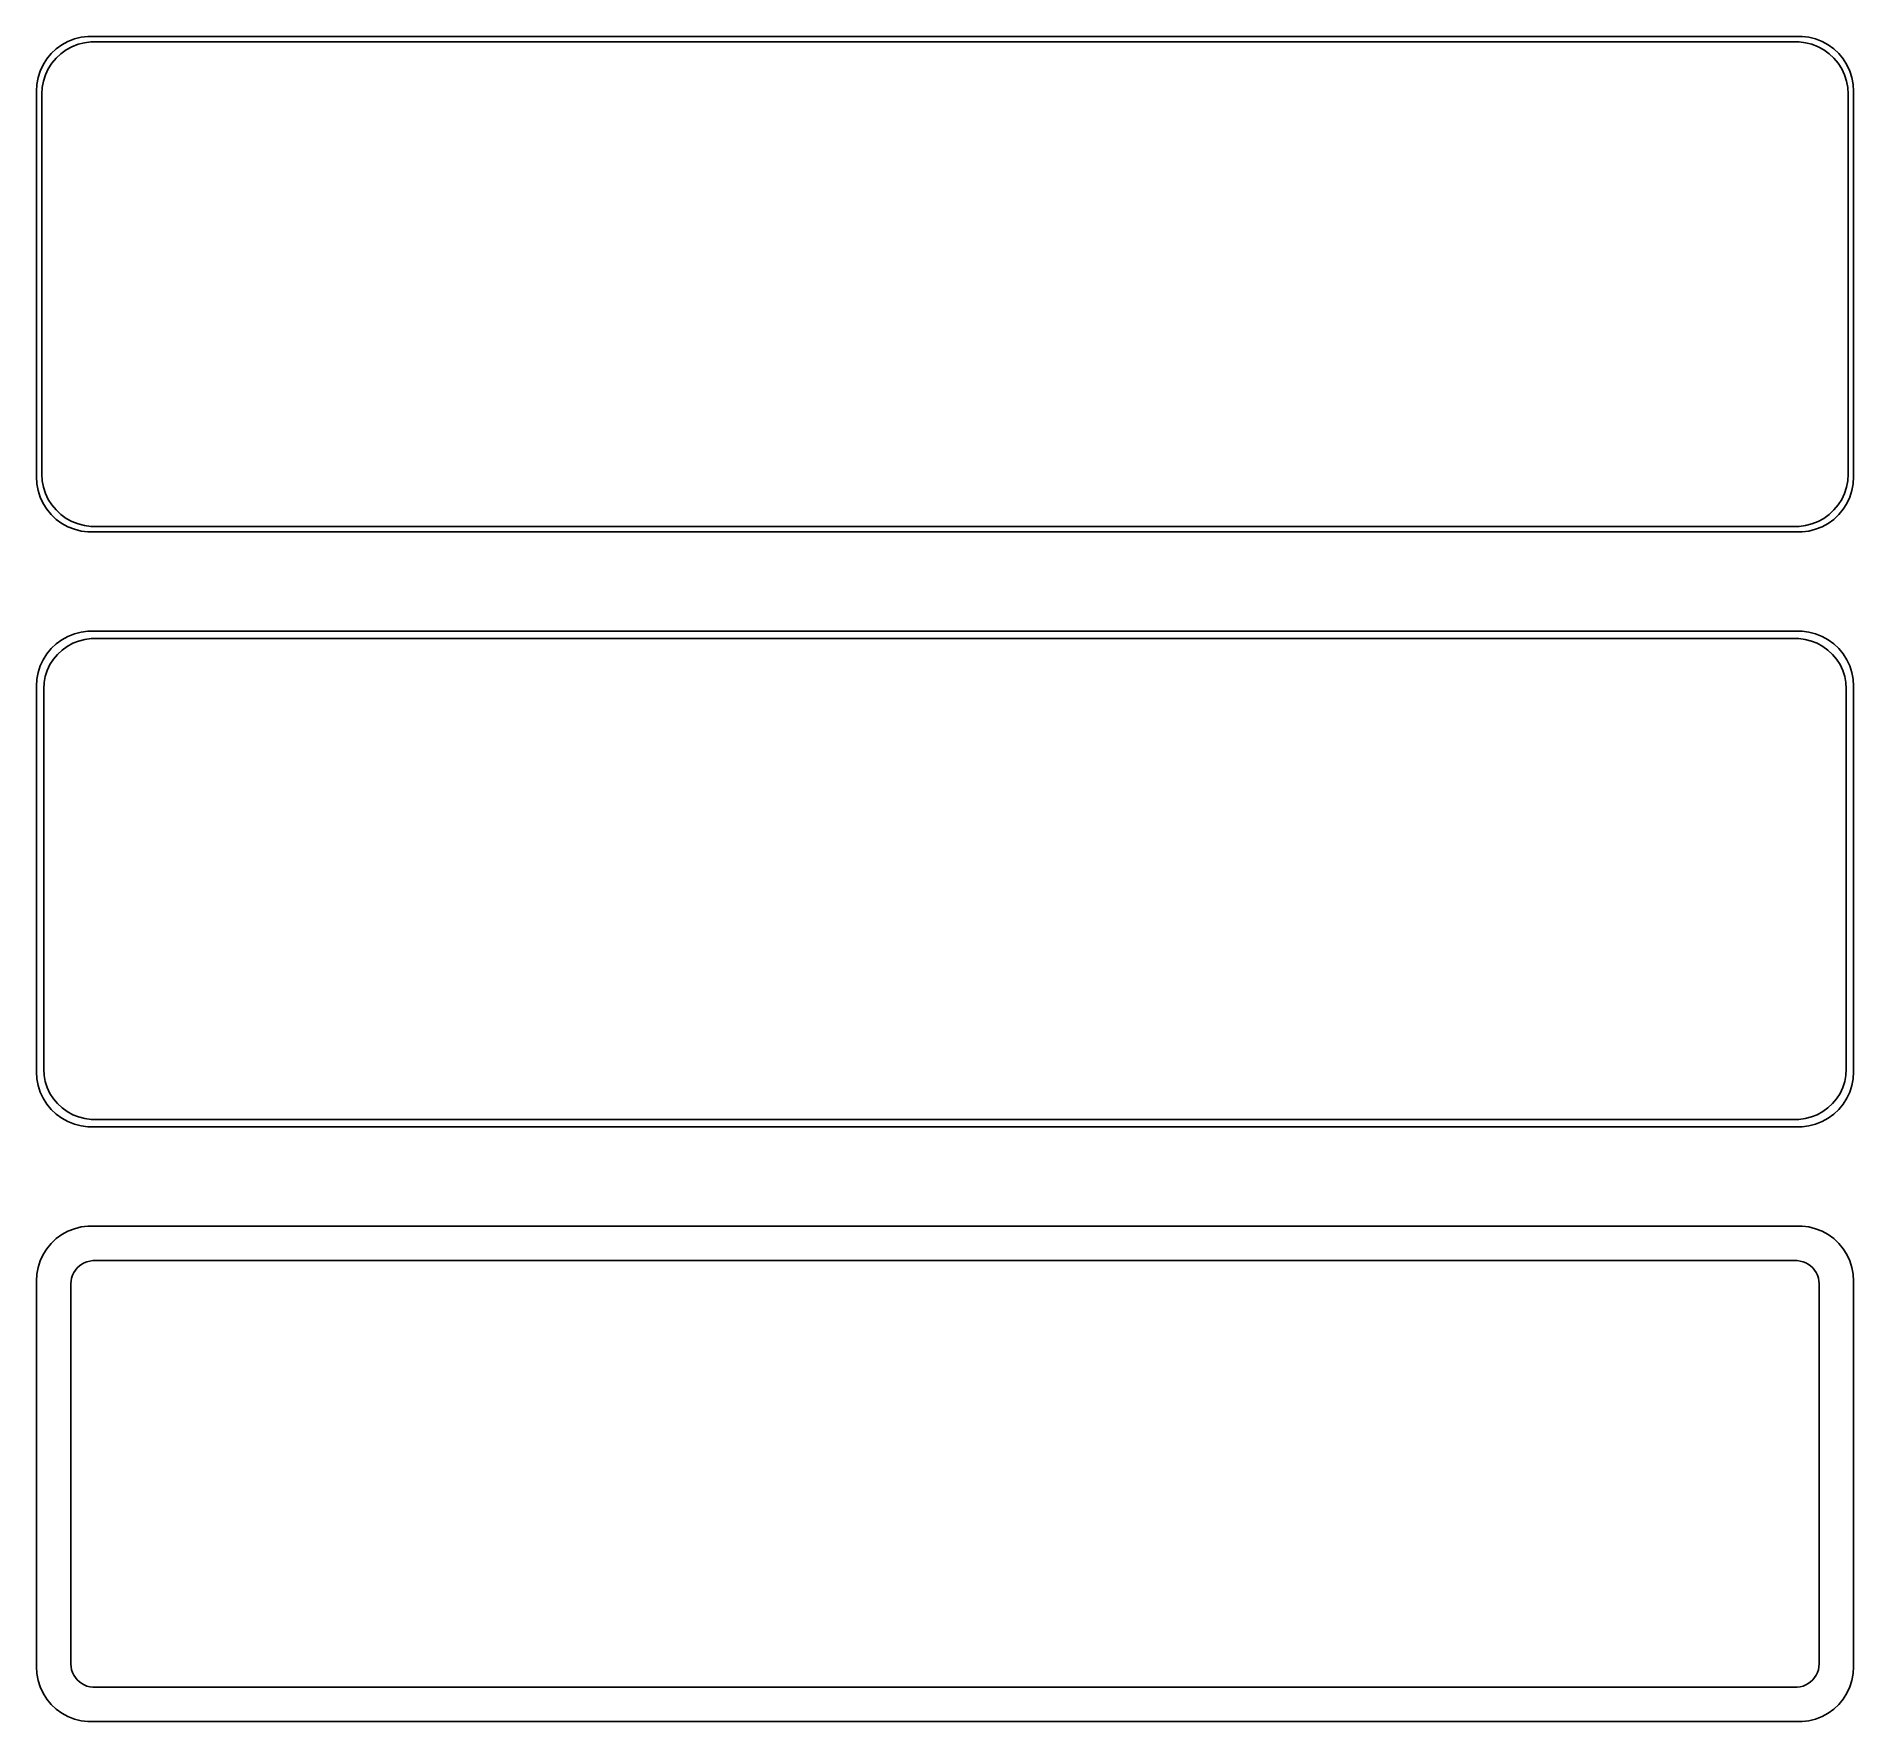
# Model space of a CAD drawing. Header units: metres. Extents: x -82 to 82, y 140 to 292.
import ezdxf

# ---------------------------------------------------------------- set-up
doc = ezdxf.new("R2010")
doc.units = ezdxf.units.M

msp = doc.modelspace()

# ---------------------------------------------------------------- linework, layer by layer
for p, q in [((-79.0451, 292.255), (-79.6289, 292.024)), ((-78.4369, 292.411), (-79.0451, 292.255)), ((-77.8139, 292.49), (-78.4369, 292.411)), ((77.8139, 292.49), (-77.8139, 292.49)), ((78.4369, 292.411), (77.8139, 292.49)), ((79.0451, 292.255), (78.4369, 292.411)), ((79.6289, 292.024), (79.0451, 292.255)), ((-81.5451, 290.439), (-81.8815, 289.909)), ((-81.1448, 290.923), (-81.5451, 290.439)), ((-80.6871, 291.353), (-81.1448, 290.923)), ((-81.0928, 290.042), (-80.7126, 290.502)), ((-80.7126, 290.502), (-80.2778, 290.91)), ((-80.1791, 291.722), (-80.6871, 291.353)), ((-80.2778, 290.91), (-79.7952, 291.261)), ((-79.6289, 292.024), (-80.1791, 291.722)), ((-79.7952, 291.261), (-79.2724, 291.548)), ((-79.2724, 291.548), (-78.7178, 291.768)), ((-78.7178, 291.768), (-78.1401, 291.916)), ((-78.1401, 291.916), (-77.5482, 291.991)), ((-77.5482, 291.991), (77.5482, 291.991)), ((77.5482, 291.991), (78.1401, 291.916)), ((78.1401, 291.916), (78.7178, 291.768)), ((78.7178, 291.768), (79.2724, 291.548)), ((79.2724, 291.548), (79.7952, 291.261)), ((80.1791, 291.722), (79.6289, 292.024)), ((79.7952, 291.261), (80.2778, 290.91)), ((80.6871, 291.353), (80.1791, 291.722)), ((80.2778, 290.91), (80.7126, 290.502)), ((81.1448, 290.923), (80.6871, 291.353)), ((80.7126, 290.502), (81.0928, 290.042)), ((81.5451, 290.439), (81.1448, 290.923)), ((81.8815, 289.909), (81.5451, 290.439)), ((-82.1489, 289.341), (-82.3429, 288.743)), ((-81.8815, 289.909), (-82.1489, 289.341)), ((-81.8508, 288.431), (-81.6664, 288.999)), ((-81.6664, 288.999), (-81.4125, 289.538)), ((-81.4125, 289.538), (-81.0928, 290.042)), ((81.0928, 290.042), (81.4125, 289.538)), ((81.4125, 289.538), (81.6664, 288.999)), ((81.6664, 288.999), (81.8508, 288.431)), ((82.1489, 289.341), (81.8815, 289.909)), ((82.3429, 288.743), (82.1489, 289.341)), ((-82.4606, 288.127), (-82.5, 287.5)), ((-82.5, 287.5), (-82.5, 252.5)), ((-82.3429, 288.743), (-82.4606, 288.127)), ((-82, 287.25), (-81.9625, 287.845)), ((-82, 252.75), (-82, 287.25)), ((-81.9625, 287.845), (-81.8508, 288.431)), ((81.8508, 288.431), (81.9625, 287.845)), ((81.9625, 287.845), (82, 287.25)), ((82, 287.25), (82, 252.75)), ((82.4606, 288.127), (82.3429, 288.743)), ((82.5, 287.5), (82.4606, 288.127)), ((82.5, 252.5), (82.5, 287.5)), ((-82.5, 252.5), (-82.4606, 251.873)), ((-81.9625, 252.155), (-82, 252.75)), ((82, 252.75), (81.9625, 252.155)), ((82.4606, 251.873), (82.5, 252.5)), ((-82.4606, 251.873), (-82.3429, 251.257)), ((-82.3429, 251.257), (-82.1489, 250.659)), ((-81.8508, 251.569), (-81.9625, 252.155)), ((-81.6664, 251.001), (-81.8508, 251.569)), ((-81.4125, 250.462), (-81.6664, 251.001)), ((81.6664, 251.001), (81.4125, 250.462)), ((81.8508, 251.569), (81.6664, 251.001)), ((81.9625, 252.155), (81.8508, 251.569)), ((82.1489, 250.659), (82.3429, 251.257)), ((82.3429, 251.257), (82.4606, 251.873)), ((-82.1489, 250.659), (-81.8815, 250.091)), ((-81.8815, 250.091), (-81.5451, 249.561)), ((-81.5451, 249.561), (-81.1448, 249.077)), ((-81.0928, 249.958), (-81.4125, 250.462)), ((-80.7126, 249.498), (-81.0928, 249.958)), ((-80.2778, 249.09), (-80.7126, 249.498)), ((80.7126, 249.498), (80.2778, 249.09)), ((81.0928, 249.958), (80.7126, 249.498)), ((81.4125, 250.462), (81.0928, 249.958)), ((81.1448, 249.077), (81.5451, 249.561)), ((81.5451, 249.561), (81.8815, 250.091)), ((81.8815, 250.091), (82.1489, 250.659)), ((-81.1448, 249.077), (-80.6871, 248.647)), ((-80.6871, 248.647), (-80.1791, 248.278)), ((-79.7952, 248.739), (-80.2778, 249.09)), ((-80.1791, 248.278), (-79.6289, 247.976)), ((-79.2724, 248.452), (-79.7952, 248.739)), ((-79.6289, 247.976), (-79.0451, 247.745)), ((-78.7178, 248.232), (-79.2724, 248.452)), ((-79.0451, 247.745), (-78.4369, 247.589)), ((-78.1401, 248.084), (-78.7178, 248.232)), ((-78.4369, 247.589), (-77.8139, 247.51)), ((-77.5482, 248.009), (-78.1401, 248.084)), ((-77.8139, 247.51), (77.8139, 247.51)), ((77.5482, 248.009), (-77.5482, 248.009)), ((78.1401, 248.084), (77.5482, 248.009)), ((77.8139, 247.51), (78.4369, 247.589)), ((78.7178, 248.232), (78.1401, 248.084)), ((78.4369, 247.589), (79.0451, 247.745)), ((79.2724, 248.452), (78.7178, 248.232)), ((79.0451, 247.745), (79.6289, 247.976)), ((79.7952, 248.739), (79.2724, 248.452)), ((79.6289, 247.976), (80.1791, 248.278)), ((80.2778, 249.09), (79.7952, 248.739)), ((80.1791, 248.278), (80.6871, 248.647)), ((80.6871, 248.647), (81.1448, 249.077)), ((-80.1791, 237.722), (-80.6871, 237.353)), ((-79.6289, 238.024), (-80.1791, 237.722)), ((-79.0451, 238.255), (-79.6289, 238.024)), ((-79.1994, 237.393), (-78.6648, 237.604)), ((-78.4369, 238.411), (-79.0451, 238.255)), ((-78.6648, 237.604), (-78.1079, 237.747)), ((-77.8139, 238.49), (-78.4369, 238.411)), ((-78.1079, 237.747), (-77.5375, 237.819)), ((77.8139, 238.49), (-77.8139, 238.49)), ((-77.5375, 237.819), (77.5375, 237.819)), ((77.5375, 237.819), (78.1079, 237.747)), ((78.4369, 238.411), (77.8139, 238.49)), ((78.1079, 237.747), (78.6648, 237.604)), ((79.0451, 238.255), (78.4369, 238.411)), ((78.6648, 237.604), (79.1994, 237.393)), ((79.6289, 238.024), (79.0451, 238.255)), ((80.1791, 237.722), (79.6289, 238.024)), ((80.6871, 237.353), (80.1791, 237.722)), ((-81.5451, 236.439), (-81.8815, 235.909)), ((-81.1448, 236.923), (-81.5451, 236.439)), ((-80.6871, 237.353), (-81.1448, 236.923)), ((-80.954, 235.941), (-80.5875, 236.384)), ((-80.5875, 236.384), (-80.1684, 236.778)), ((-80.1684, 236.778), (-79.7032, 237.116)), ((-79.7032, 237.116), (-79.1994, 237.393)), ((79.1994, 237.393), (79.7032, 237.116)), ((79.7032, 237.116), (80.1684, 236.778)), ((80.1684, 236.778), (80.5875, 236.384)), ((80.5875, 236.384), (80.954, 235.941)), ((81.1448, 236.923), (80.6871, 237.353)), ((81.5451, 236.439), (81.1448, 236.923)), ((81.8815, 235.909), (81.5451, 236.439)), ((-82.3429, 234.743), (-82.4606, 234.127)), ((-82.1489, 235.341), (-82.3429, 234.743)), ((-81.8815, 235.909), (-82.1489, 235.341)), ((-81.7923, 233.824), (-81.6846, 234.389)), ((-81.6846, 234.389), (-81.5069, 234.935)), ((-81.5069, 234.935), (-81.2621, 235.456)), ((-81.2621, 235.456), (-80.954, 235.941)), ((80.954, 235.941), (81.2621, 235.456)), ((81.2621, 235.456), (81.5069, 234.935)), ((81.5069, 234.935), (81.6846, 234.389)), ((81.6846, 234.389), (81.7923, 233.824)), ((82.1489, 235.341), (81.8815, 235.909)), ((82.3429, 234.743), (82.1489, 235.341)), ((82.4606, 234.127), (82.3429, 234.743)), ((-82.4606, 234.127), (-82.5, 233.5)), ((-82.5, 233.5), (-82.5, 198.5)), ((-81.8284, 233.25), (-81.7923, 233.824)), ((-81.8284, 198.75), (-81.8284, 233.25)), ((81.7923, 233.824), (81.8284, 233.25)), ((81.8284, 233.25), (81.8284, 198.75)), ((82.5, 233.5), (82.4606, 234.127)), ((82.5, 198.5), (82.5, 233.5)), ((-82.5, 198.5), (-82.4606, 197.873)), ((-81.7923, 198.176), (-81.8284, 198.75)), ((-81.6846, 197.611), (-81.7923, 198.176)), ((81.7923, 198.176), (81.6846, 197.611)), ((81.8284, 198.75), (81.7923, 198.176)), ((82.4606, 197.873), (82.5, 198.5)), ((-82.4606, 197.873), (-82.3429, 197.257)), ((-82.3429, 197.257), (-82.1489, 196.659)), ((-82.1489, 196.659), (-81.8815, 196.091)), ((-81.5069, 197.065), (-81.6846, 197.611)), ((-81.2621, 196.544), (-81.5069, 197.065)), ((-80.954, 196.059), (-81.2621, 196.544)), ((81.2621, 196.544), (80.954, 196.059)), ((81.5069, 197.065), (81.2621, 196.544)), ((81.6846, 197.611), (81.5069, 197.065)), ((81.8815, 196.091), (82.1489, 196.659)), ((82.1489, 196.659), (82.3429, 197.257)), ((82.3429, 197.257), (82.4606, 197.873)), ((-81.8815, 196.091), (-81.5451, 195.561)), ((-81.5451, 195.561), (-81.1448, 195.077)), ((-81.1448, 195.077), (-80.6871, 194.647)), ((-80.5875, 195.616), (-80.954, 196.059)), ((-80.1684, 195.222), (-80.5875, 195.616)), ((-79.7032, 194.884), (-80.1684, 195.222)), ((-79.1994, 194.607), (-79.7032, 194.884)), ((79.7032, 194.884), (79.1994, 194.607)), ((80.1684, 195.222), (79.7032, 194.884)), ((80.5875, 195.616), (80.1684, 195.222)), ((80.954, 196.059), (80.5875, 195.616)), ((80.6871, 194.647), (81.1448, 195.077)), ((81.1448, 195.077), (81.5451, 195.561)), ((81.5451, 195.561), (81.8815, 196.091)), ((-80.6871, 194.647), (-80.1791, 194.278)), ((-80.1791, 194.278), (-79.6289, 193.976)), ((-79.6289, 193.976), (-79.0451, 193.745)), ((-78.6648, 194.396), (-79.1994, 194.607)), ((-79.0451, 193.745), (-78.4369, 193.589)), ((-78.1079, 194.253), (-78.6648, 194.396)), ((-78.4369, 193.589), (-77.8139, 193.51)), ((-77.5375, 194.181), (-78.1079, 194.253)), ((-77.8139, 193.51), (77.8139, 193.51)), ((77.5375, 194.181), (-77.5375, 194.181)), ((78.1079, 194.253), (77.5375, 194.181)), ((77.8139, 193.51), (78.4369, 193.589)), ((78.6648, 194.396), (78.1079, 194.253)), ((78.4369, 193.589), (79.0451, 193.745)), ((79.1994, 194.607), (78.6648, 194.396)), ((79.0451, 193.745), (79.6289, 193.976)), ((79.6289, 193.976), (80.1791, 194.278)), ((80.1791, 194.278), (80.6871, 194.647)), ((-80.6871, 183.353), (-81.1448, 182.923)), ((-80.1791, 183.722), (-80.6871, 183.353)), ((-79.6289, 184.024), (-80.1791, 183.722)), ((-79.0451, 184.255), (-79.6289, 184.024)), ((-78.4369, 184.411), (-79.0451, 184.255)), ((-77.8139, 184.49), (-78.4369, 184.411)), ((77.8139, 184.49), (-77.8139, 184.49)), ((78.4369, 184.411), (77.8139, 184.49)), ((79.0451, 184.255), (78.4369, 184.411)), ((79.6289, 184.024), (79.0451, 184.255)), ((80.1791, 183.722), (79.6289, 184.024)), ((80.6871, 183.353), (80.1791, 183.722)), ((81.1448, 182.923), (80.6871, 183.353)), ((-81.8815, 181.909), (-82.1489, 181.341)), ((-81.5451, 182.439), (-81.8815, 181.909)), ((-81.1448, 182.923), (-81.5451, 182.439)), ((81.5451, 182.439), (81.1448, 182.923)), ((81.8815, 181.909), (81.5451, 182.439)), ((82.1489, 181.341), (81.8815, 181.909)), ((-82.4606, 180.127), (-82.5, 179.5)), ((-82.3429, 180.743), (-82.4606, 180.127)), ((-82.1489, 181.341), (-82.3429, 180.743)), ((-79.2934, 179.775), (-79.2115, 180.027)), ((-79.2115, 180.027), (-79.0987, 180.266)), ((-79.0987, 180.266), (-78.9567, 180.49)), ((-78.9567, 180.49), (-78.7879, 180.694)), ((-78.7879, 180.694), (-78.5947, 180.875)), ((-78.5947, 180.875), (-78.3804, 181.031)), ((-78.3804, 181.031), (-78.1482, 181.159)), ((-78.1482, 181.159), (-77.9019, 181.256)), ((-77.9019, 181.256), (-77.6453, 181.322)), ((-77.6453, 181.322), (-77.3825, 181.355)), ((-77.3825, 181.355), (77.3825, 181.355)), ((77.3825, 181.355), (77.6453, 181.322)), ((77.6453, 181.322), (77.9019, 181.256)), ((77.9019, 181.256), (78.1482, 181.159)), ((78.1482, 181.159), (78.3804, 181.031)), ((78.3804, 181.031), (78.5947, 180.875)), ((78.5947, 180.875), (78.7879, 180.694)), ((78.7879, 180.694), (78.9567, 180.49)), ((78.9567, 180.49), (79.0987, 180.266)), ((79.0987, 180.266), (79.2115, 180.027)), ((79.2115, 180.027), (79.2934, 179.775)), ((82.3429, 180.743), (82.1489, 181.341)), ((82.4606, 180.127), (82.3429, 180.743)), ((82.5, 179.5), (82.4606, 180.127)), ((-82.5, 179.5), (-82.5, 144.5)), ((-79.3596, 179.25), (-79.343, 179.514)), ((-79.3596, 144.75), (-79.3596, 179.25)), ((-79.343, 179.514), (-79.2934, 179.775)), ((79.2934, 179.775), (79.343, 179.514)), ((79.343, 179.514), (79.3596, 179.25)), ((79.3596, 179.25), (79.3596, 144.75)), ((82.5, 144.5), (82.5, 179.5)), ((-82.5, 144.5), (-82.4606, 143.873)), ((-82.4606, 143.873), (-82.3429, 143.257)), ((-79.343, 144.486), (-79.3596, 144.75)), ((-79.2934, 144.225), (-79.343, 144.486)), ((-79.2115, 143.973), (-79.2934, 144.225)), ((-79.0987, 143.734), (-79.2115, 143.973)), ((-78.9567, 143.51), (-79.0987, 143.734)), ((79.0987, 143.734), (78.9567, 143.51)), ((79.2115, 143.973), (79.0987, 143.734)), ((79.2934, 144.225), (79.2115, 143.973)), ((79.343, 144.486), (79.2934, 144.225)), ((79.3596, 144.75), (79.343, 144.486)), ((82.3429, 143.257), (82.4606, 143.873)), ((82.4606, 143.873), (82.5, 144.5)), ((-82.3429, 143.257), (-82.1489, 142.659)), ((-82.1489, 142.659), (-81.8815, 142.091)), ((-81.8815, 142.091), (-81.5451, 141.561)), ((-78.7879, 143.306), (-78.9567, 143.51)), ((-78.5947, 143.125), (-78.7879, 143.306)), ((-78.3804, 142.969), (-78.5947, 143.125)), ((-78.1482, 142.841), (-78.3804, 142.969)), ((-77.9019, 142.744), (-78.1482, 142.841)), ((-77.6453, 142.678), (-77.9019, 142.744)), ((-77.3825, 142.645), (-77.6453, 142.678)), ((77.3825, 142.645), (-77.3825, 142.645)), ((77.6453, 142.678), (77.3825, 142.645)), ((77.9019, 142.744), (77.6453, 142.678)), ((78.1482, 142.841), (77.9019, 142.744)), ((78.3804, 142.969), (78.1482, 142.841)), ((78.5947, 143.125), (78.3804, 142.969)), ((78.7879, 143.306), (78.5947, 143.125)), ((78.9567, 143.51), (78.7879, 143.306)), ((81.5451, 141.561), (81.8815, 142.091)), ((81.8815, 142.091), (82.1489, 142.659)), ((82.1489, 142.659), (82.3429, 143.257)), ((-81.5451, 141.561), (-81.1448, 141.077)), ((-81.1448, 141.077), (-80.6871, 140.647)), ((-80.6871, 140.647), (-80.1791, 140.278)), ((-80.1791, 140.278), (-79.6289, 139.976)), ((79.6289, 139.976), (80.1791, 140.278)), ((80.1791, 140.278), (80.6871, 140.647)), ((80.6871, 140.647), (81.1448, 141.077)), ((81.1448, 141.077), (81.5451, 141.561)), ((-79.6289, 139.976), (-79.0451, 139.745)), ((-79.0451, 139.745), (-78.4369, 139.589)), ((-78.4369, 139.589), (-77.8139, 139.51)), ((-77.8139, 139.51), (77.8139, 139.51)), ((77.8139, 139.51), (78.4369, 139.589)), ((78.4369, 139.589), (79.0451, 139.745)), ((79.0451, 139.745), (79.6289, 139.976))]:
    msp.add_line(p, q)

doc.saveas('drawing.dxf')
